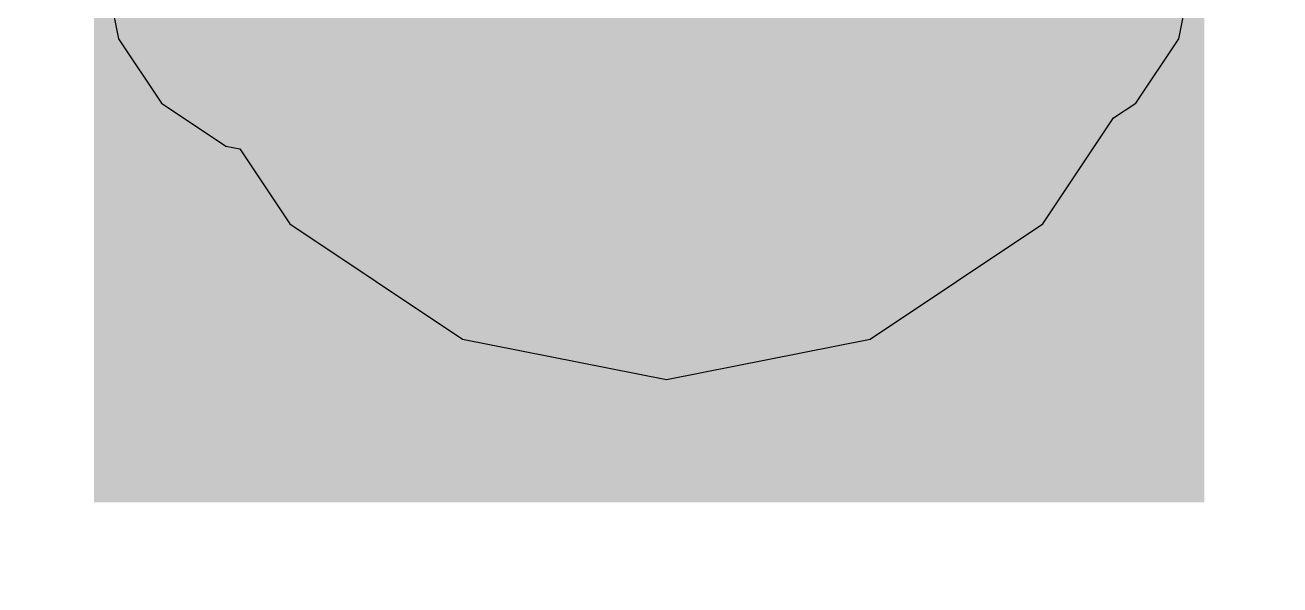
# Model space of a CAD drawing. Header units: inches. Extents: x -27 to 89, y -7 to 71.
# Drawn here: x -1.068 to 0.08, y 14.467 to 14.98 of the extents above; entities that cross this region are included whole.
import ezdxf

# ---------------------------------------------------------------- set-up
doc = ezdxf.new("R2010")
doc.units = ezdxf.units.IN
for name, color, linetype in [('Bottom Layer', 5, 'Continuous'), ('Dimensions', 6, 'Continuous'), ('Top Layer', 1, 'Continuous'), ('Top Overlay', 2, 'Continuous')]:
    doc.layers.add(name, color=color, linetype=linetype)

# ---------------------------------------------------------------- blocks, each defined once
blk = doc.blocks.new('LED_0402_11')
at = {"layer": 'Top Overlay'}
blk.add_hatch(color=2, dxfattribs=at).paths.add_polyline_path([(0.9395, -0.5076), (1.5491, -0.5076), (1.5491, 0.5084), (0.9395, 0.5084)])

msp = doc.modelspace()

# ---------------------------------------------------------------- hatches: boundary and pattern name
at = {"layer": 'Bottom Layer'}
h = msp.add_hatch(color=5, dxfattribs=at)
edge = h.paths.add_edge_path()
edge.add_arc((-0.4809, 15.1422), 0.3, 0, 360)
at = {"layer": 'Top Layer'}
h = msp.add_hatch(color=1, dxfattribs=at)
edge = h.paths.add_edge_path()
edge.add_arc((-0.4809, 15.1422), 0.3, 0, 360)

# ---------------------------------------------------------------- linework, layer by layer
at = {"layer": 'Dimensions', "const_width": 0.254}
msp.add_lwpolyline([(1.25, 15, -1), (-2.25, 15)], format="xyb", dxfattribs=at)
at = {"layer": 'Top Layer'}
for p, q in [((-0.9959, 15.0363), (-0.9821, 14.9669)), ((-0.0121, 14.9669), (0.0017, 15.0363)), ((-0.9821, 14.9669), (-0.9428, 14.9081)), ((-0.0514, 14.9081), (-0.0121, 14.9669)), ((-0.9428, 14.9081), (-0.884, 14.8688)), ((-0.0718, 14.8945), (-0.0514, 14.9081)), ((-0.1364, 14.7977), (-0.0718, 14.8945)), ((-0.884, 14.8688), (-0.8712, 14.8663)), ((-0.8712, 14.8663), (-0.8254, 14.7977)), ((-0.8254, 14.7977), (-0.6673, 14.6921)), ((-0.2945, 14.6921), (-0.1364, 14.7977)), ((-0.6673, 14.6921), (-0.4809, 14.655)), ((-0.4809, 14.655), (-0.2945, 14.6921))]:
    msp.add_line(p, q, dxfattribs=at)

# ---------------------------------------------------------------- block references
at = {"rotation": 270}
msp.add_blockref('LED_0402_11', (-0.4971, 16.0918), dxfattribs=at)

doc.saveas('drawing.dxf')
